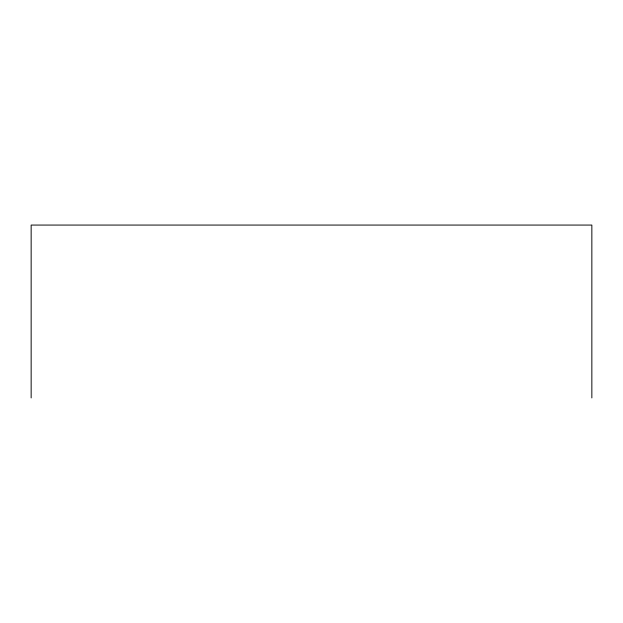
<?xml version="1.0" encoding="UTF-8"?>
<svg xmlns="http://www.w3.org/2000/svg" width="623" height="623" viewBox="0 0 623 623"><rect width="100%" height="100%" fill="white"/><g stroke="black" fill="none" stroke-linecap="round" stroke-linejoin="round"><path stroke-width="0.93" d="M591.85 397.933L591.85 225.067L31.15 225.067L31.15 397.933"/></g></svg>
